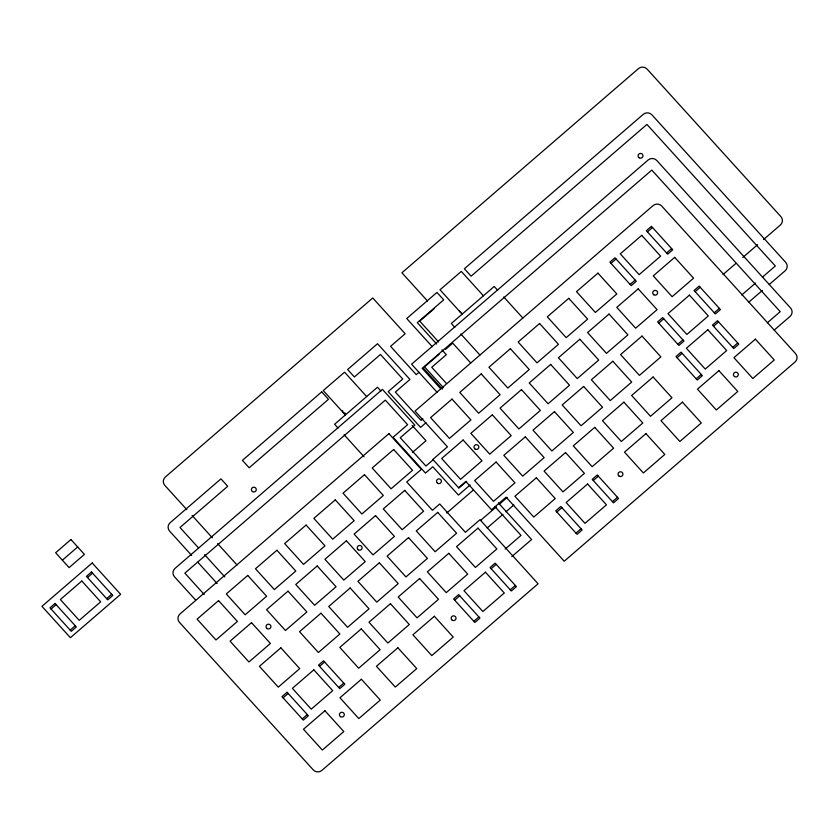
<?xml version="1.0" encoding="UTF-8"?>
<svg xmlns="http://www.w3.org/2000/svg" width="839" height="839" viewBox="0 0 839 839"><rect width="100%" height="100%" fill="white"/><g stroke="black" fill="none" stroke-linecap="round" stroke-linejoin="round"><path stroke-width="1.26" d="M62.369 560.179L77.681 546.955M51.064 609.02L56.119 604.657M87.518 577.547L92.573 573.184M434.35 308.542L419.752 321.138L438.598 341.913M70.203 630.131L75.258 625.758M106.658 598.658L111.713 594.285M439.133 354.278L424.544 366.874L443.391 387.649M418.986 372.285L416.249 374.645L390.575 346.329L405.164 333.733L372.747 297.981L165.388 476.972A6.125 5.967 -6.1 0 0 164.832 485.403L186.845 509.661M445.436 349.454L452.735 343.151L470.721 362.983M422.866 418.808L421.042 420.381L395.358 392.065L409.956 379.469L377.529 343.717L347.629 369.527L354.373 376.963L380.445 354.457L402.73 379.029L388.163 391.656L420.58 427.397L425.96 422.751M610.981 263.341L631.201 285.638L636.256 281.275L614.956 257.793L609.901 262.156L610.981 263.341L616.036 258.978M647.446 231.868L667.666 254.165L672.721 249.802L651.421 226.32L646.366 230.683L647.446 231.868L652.501 227.505M412.358 452.525L426.002 440.737L412.138 425.446M630.12 284.452L635.175 280.09M666.586 252.979L671.64 248.606M433.218 459.741L425.918 466.033L400.245 437.717L414.833 425.121L382.416 389.38L175.057 568.37A6.125 5.967 -6.1 0 0 174.502 576.792L195.634 600.084M458.545 487.742L465.834 481.45L491.518 509.766L506.106 497.17L564.207 561.228L794.984 362.029A6.125 5.967 -6.1 0 0 795.54 353.597L661.751 206.079A6.125 5.967 -6.1 0 0 653.109 205.586L415.032 411.089L447.449 446.83L432.861 459.426L458.891 488.057L466.673 481.334M470.113 484.994L458.44 495.073L432.756 466.757L425.457 473.06L393.04 437.308L407.607 424.681L385.321 400.119L184.863 573.152L204.213 594.484M658.699 323.12L678.908 345.416L683.974 341.053L662.674 317.572L657.619 321.935L658.699 323.12L663.754 318.757M695.153 291.647L715.373 313.943L720.428 309.581L699.128 286.099L694.073 290.462L695.153 291.647L700.208 287.284M446.736 513.017L473.448 489.966M723.04 274.521L735.876 263.436M742.798 257.468L757.617 244.673M763.553 239.555L780.343 225.051A6.125 5.967 -6.1 0 0 780.899 216.63L647.11 69.102A6.125 5.967 -6.1 0 0 638.469 68.609L401.923 272.79L427.512 301.002M677.839 344.231L682.894 339.868M714.293 312.758L719.348 308.395M480.527 520.484L496.352 506.819M499.32 504.26L507.238 497.422M741.728 295.003L755.572 283.058M762.483 277.09L775.33 266.005L646.932 124.424L471.109 276.188L464.376 268.763L643.261 114.345A6.125 5.967 -6.1 0 1 651.903 114.838L785.692 262.366A6.125 5.967 -6.1 0 1 785.136 270.787L769.332 284.431M283.089 697.828L288.144 693.465M319.544 666.355L324.609 661.992M677.073 357.739L697.293 380.036L702.358 375.662L681.058 352.181L676.003 356.544L677.073 357.739L682.138 353.376M713.538 326.266L733.758 348.563L738.813 344.189L717.513 320.708L712.458 325.071L713.538 326.266L718.593 321.903M487.144 528.014L502.97 514.359M505.938 511.79L513.846 504.963M748.577 302.344L762.41 290.409M302.229 718.939L307.284 714.566M338.694 687.456L339.764 688.651L344.819 684.288L323.529 660.796L318.474 665.17L338.694 687.456L343.749 683.093M696.223 378.84L701.278 374.477M732.678 347.367L737.733 343.004M505.183 549.063L521.019 535.397L494.842 506.536M767.36 322.753L780.207 311.657L651.809 170.086L422.164 368.311L440.653 388.698M454.686 600.179L459.741 595.816M491.151 568.706L511.371 591.002L516.425 586.639L495.125 563.158L490.07 567.521L491.151 568.706L496.206 564.343M556.834 512.01L577.054 534.307L582.109 529.944L560.809 506.452L555.754 510.825L556.834 512.01L561.889 507.647M593.299 480.537L598.354 476.174M511.8 556.593L531.59 539.519L498.387 502.907M774.208 330.094L790.013 316.45A6.125 5.967 -6.1 0 0 790.569 308.018L656.78 160.501A6.125 5.967 -6.1 0 0 648.138 160.008L411.592 364.189L437.182 392.39M473.825 621.29L474.905 622.475L479.96 618.112L458.66 594.631L453.605 598.994L473.825 621.29L478.891 616.927M510.29 589.817L515.345 585.454M575.974 533.122L581.028 528.748M612.439 501.649L613.519 502.834L618.574 498.471L597.274 474.979L592.219 479.352L612.439 501.649L617.494 497.275M497.684 290.284L494.213 286.456L451.319 323.487L454.79 327.304M503.746 296.975L522.812 317.991M483.411 295.779L461.303 271.406L440.014 289.791L462.121 314.164M460.852 333.995L479.918 355.023M436.658 344.011L417.287 322.658L443.684 299.869L436.951 292.433L406.716 318.526L432.305 346.738M441.933 349.832L446.338 354.687L431.749 367.283L446.379 383.423M423.548 368.342L442.394 389.128M380.937 391.047L377.477 387.23L334.583 424.261L338.044 428.079M366.674 396.553L344.567 372.18L323.267 390.555L345.374 414.938M344.116 434.77L364.042 456.741M192.121 515.492L212.361 537.809M217.647 543.63L237.007 564.983M198.444 547.857L179.986 527.5L227.715 486.295L220.972 478.859L170.181 522.707A6.125 5.967 -6.1 0 0 169.625 531.139L191.628 555.397M204.601 554.652L224.831 576.949M197.794 562.193L217.154 583.545M460.999 312.37A2.454 2.391 -6.1 0 1 459.373 310.587M345.521 413.208A2.454 2.391 -6.1 0 1 344.881 413.249M344.263 413.134A2.454 2.391 -6.1 0 1 342.595 410.732M70.948 539.529L55.626 552.754L69.102 567.615L84.424 554.39L70.948 539.529M92.196 562.959L41.95 606.335L70.392 637.703L120.638 594.327L92.196 562.959M55.038 603.472L49.983 607.835L71.273 631.316L76.339 626.953L55.038 603.472M91.493 571.999L86.438 576.362L107.738 599.843L112.793 595.48L91.493 571.999M81.803 581.028L60.356 599.539L79.223 620.346L100.67 601.836L81.803 581.028M321.736 391.876L242.419 460.349L249.162 467.774L328.479 399.312L321.736 391.876M388.908 433.637L180.028 613.949A6.125 5.967 -6.1 0 0 179.473 622.37L313.262 769.898A6.125 5.967 -6.1 0 0 321.903 770.391L538.082 583.776L479.992 519.719L465.393 532.314L439.72 503.998L432.421 510.29L406.737 481.974L421.335 469.379L388.908 433.637M218.549 600.63L197.102 619.151L215.969 639.958L237.416 621.437L218.549 600.63M247.736 575.439L226.289 593.949L245.156 614.767L266.603 596.246L247.736 575.439M276.912 550.248L255.465 568.758L274.343 589.576L295.789 571.055L276.912 550.248M306.099 525.057L284.652 543.567L303.529 564.374L324.976 545.864L306.099 525.057M335.285 499.866L313.838 518.376L332.716 539.183L354.163 520.673L335.285 499.866M364.472 474.675L343.025 493.185L361.892 513.992L383.339 495.482L364.472 474.675M393.659 449.484L372.201 467.994L391.079 488.801L412.526 470.291L393.659 449.484M452.022 399.102L430.575 417.612L449.452 438.419L470.899 419.909L452.022 399.102M481.208 373.9L459.762 392.421L478.639 413.228L500.086 394.718L481.208 373.9M510.395 348.709L488.948 367.23L507.815 388.038L529.262 369.527L510.395 348.709M539.582 323.518L518.135 342.029L537.002 362.847L558.449 344.326L539.582 323.518M568.758 298.327L547.311 316.838L566.189 337.656L587.636 319.135L568.758 298.327M597.945 273.136L576.498 291.647L595.375 312.465L616.822 293.944L597.945 273.136M641.72 235.35L620.273 253.86L639.15 274.668L660.597 256.157L641.72 235.35M251.522 622.653L230.075 641.164L248.952 661.971L270.399 643.461L251.522 622.653M288.008 591.159L266.561 609.67L285.428 630.488L306.875 611.967L288.008 591.159M317.194 565.968L295.748 584.479L314.615 605.286L336.061 586.776L317.194 565.968M346.371 540.777L324.924 559.288L343.801 580.095L365.248 561.585L346.371 540.777M375.557 515.586L354.11 534.097L372.988 554.904L394.435 536.394L375.557 515.586M404.744 490.396L383.297 508.906L402.164 529.713L423.611 511.203L404.744 490.396M463.118 440.014L441.671 458.524L460.538 479.331L481.985 460.821L463.118 440.014M492.294 414.812L470.847 433.333L489.724 454.14L511.171 435.63L492.294 414.812M521.48 389.621L500.034 408.142L518.911 428.949L540.358 410.428L521.48 389.621M550.667 364.43L529.22 382.951L548.087 403.758L569.534 385.237L550.667 364.43M579.854 339.239L558.407 357.76L577.274 378.567L598.721 360.046L579.854 339.239M609.041 314.048L587.583 332.559L606.461 353.376L627.908 334.855L609.041 314.048M638.217 288.857L616.77 307.368L635.647 328.175L657.094 309.664L638.217 288.857M674.703 257.363L653.256 275.884L672.123 296.691L693.57 278.181L674.703 257.363M280.855 647.813L259.408 666.334L278.275 687.141L299.722 668.631L280.855 647.813M320.98 613.183L299.533 631.694L318.401 652.501L339.858 633.99L320.98 613.183M350.167 587.982L328.72 606.503L347.587 627.31L369.034 608.799L350.167 587.982M379.354 562.791L357.907 581.312L376.774 602.119L398.221 583.598L379.354 562.791M408.53 537.6L387.083 556.121L405.961 576.928L427.408 558.407L408.53 537.6M437.717 512.409L416.27 530.93L435.137 551.737L456.594 533.216L437.717 512.409M496.09 462.027L474.643 480.537L493.51 501.355L514.957 482.834L496.09 462.027M525.277 436.836L503.82 455.346L522.697 476.153L544.144 457.643L525.277 436.836M554.453 411.645L533.006 430.155L551.884 450.963L573.331 432.452L554.453 411.645M583.64 386.454L562.193 404.964L581.06 425.772L602.517 407.261L583.64 386.454M612.827 361.263L591.38 379.773L610.247 400.581L631.694 382.07L612.827 361.263M642.013 336.072L620.566 354.582L639.433 375.39L660.88 356.879L642.013 336.072M689.438 295.129L667.991 313.65L686.858 334.457L708.305 315.936L689.438 295.129M287.064 692.28L282.009 696.643L303.309 720.124L308.364 715.761L287.064 692.28M313.828 669.837L292.381 688.347L311.248 709.154L332.705 690.644L313.828 669.837M361.252 628.893L339.805 647.414L358.673 668.222L380.13 649.711L361.252 628.893M390.439 603.702L368.992 622.223L387.859 643.031L409.306 624.51L390.439 603.702M419.626 578.511L398.179 597.032L417.046 617.84L438.493 599.319L419.626 578.511M448.802 553.321L427.355 571.841L446.233 592.649L467.68 574.128L448.802 553.321M477.989 528.13L456.542 546.65L475.409 567.458L496.866 548.937L477.989 528.13M536.362 477.748L514.915 496.258L533.782 517.065L555.229 498.555L536.362 477.748M565.549 452.557L544.091 471.067L562.969 491.874L584.416 473.364L565.549 452.557M594.725 427.366L573.278 445.876L592.156 466.683L613.603 448.173L594.725 427.366M623.912 402.175L602.465 420.685L621.332 441.492L642.789 422.982L623.912 402.175M653.099 376.984L631.652 395.494L650.519 416.301L671.966 397.791L653.099 376.984M707.822 329.748L686.375 348.258L705.242 369.066L726.689 350.555L707.822 329.748M324.913 710.748L303.466 729.259L322.344 750.066L343.791 731.556L324.913 710.748M361.399 679.254L339.952 697.775L358.819 718.583L380.266 700.062L361.399 679.254M397.875 647.771L376.428 666.281L395.305 687.089L416.752 668.578L397.875 647.771M434.361 616.277L412.914 634.787L431.781 655.595L453.228 637.084L434.361 616.277M485.435 572.188L463.988 590.698L482.855 611.516L504.302 592.995L485.435 572.188M587.573 484.019L566.126 502.53L585.003 523.337L606.45 504.826L587.573 484.019M645.946 433.637L624.499 452.148L643.366 472.955L664.813 454.444L645.946 433.637M682.422 402.143L660.975 420.664L679.852 441.471L701.299 422.95L682.422 402.143M718.908 370.66L697.461 389.17L716.328 409.977L737.775 391.467L718.908 370.66M755.383 339.166L733.936 357.676L752.814 378.483L774.261 359.973L755.383 339.166M639.171 157.795A2.454 2.391 -6.1 0 0 642.978 155.939A2.454 2.391 -6.1 0 0 639.444 153.673A2.454 2.391 -6.1 0 0 639.171 157.795M252.487 491.591A2.454 2.391 -6.1 0 0 256.283 489.735A2.454 2.391 -6.1 0 0 252.749 487.459A2.454 2.391 -6.1 0 0 252.487 491.591M437.591 483.254A2.454 2.391 -6.1 0 0 441.398 481.397A2.454 2.391 -6.1 0 0 437.864 479.121A2.454 2.391 -6.1 0 0 437.591 483.254M267.117 628.558A2.454 2.391 -6.1 0 0 270.924 626.702A2.454 2.391 -6.1 0 0 267.389 624.436A2.454 2.391 -6.1 0 0 267.117 628.558M358.326 549.839A2.454 2.391 -6.1 0 0 362.123 547.982A2.454 2.391 -6.1 0 0 358.589 545.707A2.454 2.391 -6.1 0 0 358.326 549.839M452.231 620.22A2.454 2.391 -6.1 0 0 456.028 618.364A2.454 2.391 -6.1 0 0 452.504 616.088A2.454 2.391 -6.1 0 0 452.231 620.22M340.508 716.653A2.454 2.391 -6.1 0 0 344.315 714.807A2.454 2.391 -6.1 0 0 340.781 712.531A2.454 2.391 -6.1 0 0 340.508 716.653M475.063 449.064A2.454 2.391 -6.1 0 0 478.859 447.218A2.454 2.391 -6.1 0 0 475.335 444.943A2.454 2.391 -6.1 0 0 475.063 449.064M619.13 476.153A2.454 2.391 -6.1 0 0 622.937 474.297A2.454 2.391 -6.1 0 0 619.402 472.021A2.454 2.391 -6.1 0 0 619.13 476.153M653.812 294.772A2.454 2.391 -6.1 0 0 657.619 292.916A2.454 2.391 -6.1 0 0 654.084 290.64A2.454 2.391 -6.1 0 0 653.812 294.772M734.503 376.564A2.454 2.391 -6.1 0 0 738.299 374.708A2.454 2.391 -6.1 0 0 734.775 372.443A2.454 2.391 -6.1 0 0 734.503 376.564"/></g></svg>
